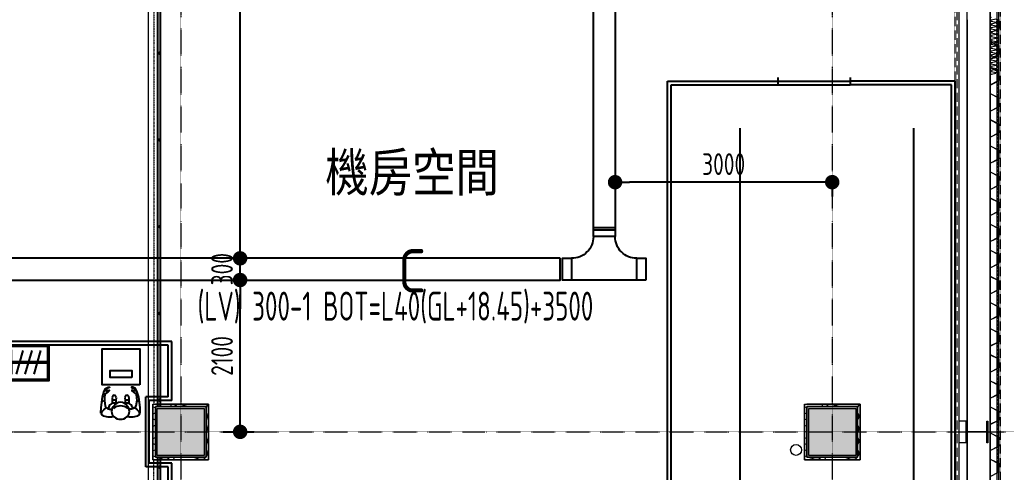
# Model space of a CAD drawing. Extents: x -32000 to 416743, y -254124 to 144214.
# Drawn here: x 250375 to 264005, y 14441 to 20700 of the extents above; entities that cross this region are included whole.
import ezdxf
from ezdxf.enums import TextEntityAlignment as Align

# ---------------------------------------------------------------- set-up
doc = ezdxf.new("R2010")
doc.units = 0
doc.header["$LTSCALE"] = 10
for name, pattern in [('H12PL4$0$JJP_三點線', [0.9, 0.3, -0.15, 0, -0.15, 0, -0.15, 0, -0.15]), ('H12PL4$0$JJP_虛線(退縮線、投影線、地下室範圍、非屬本工程、圖面分區)', [0.45, 0.3, -0.15]), ('H12PL4$0$TAI_虛線', [5.644, 2.822, -2.822]), ('XFDP30$0$HIDDEN2', [0.1875, 0.125, -0.0625]), ('XFM7P40ICA$0$H12PL4$0$CENTERK00', [0.0355, 0.025, -0.0035, 0.0035, -0.0035]), ('XFM7P40ICA$0$H12PL4$0$JJP_三點線', [0.9, 0.3, -0.15, 0, -0.15, 0, -0.15, 0, -0.15]), ('XFM7P40ICA$0$H12PL4$0$JJP_虛線(退縮線、投影線、地下室範圍、非屬本工程、圖面分區)', [0.45, 0.3, -0.15])]:
    doc.linetypes.add(name, pattern=pattern)
for name, color, linetype in [('H12PL4$0$A-WALL-EX', 252, 'Continuous'), ('H12PL4$0$A-WALL-IN', 252, 'Continuous'), ('H12PL4$0$A-WALL-IN.200K拆除', 252, 'Continuous'), ('H12PL4$0$A-ZONE.200K拆除', 252, 'Continuous'), ('H12PL4$0$S-COL', 252, 'Continuous'), ('H12PL4$0$S-GRID', 252, 'Continuous'), ('H12PL4$0$S-SLAB-SHOW', 252, 'Continuous'), ('X-F-L40-E-CT-LV$0$E-CBL-DIM', 250, 'Continuous'), ('X-F-L40-E-CT-LV$0$E-CBL-EQPM', 230, 'Continuous'), ('X-F-L40-E-CT-LV$0$E-CBL-TXT', 250, 'Continuous'), ('X-F2-L30-FS-PIPE$0$F-SK-LINE3', 100, 'Continuous'), ('XFDP30$0$A-W-P1S (50K)', 2, 'Continuous'), ('XFDP30$0$A-W-P1S (8K)', 2, 'Continuous'), ('XFDP30$0$B-BM (8K)', 2, 'Continuous'), ('XFDP30$0$B-Eq pattern (Belong to quotation)', 2, 'Continuous'), ('XFDP30$0$MDT-3-MF-4 (8K)', 8, 'Continuous'), ('XFM7P40ICA$0$H12PL4$0$A-CLNG', 252, 'Continuous'), ('XFM7P40ICA$0$H12PL4$0$A-WALL-EX', 252, 'Continuous'), ('XFM7P40ICA$0$H12PL4$0$A-WALL-IN', 252, 'Continuous'), ('XFM7P40ICA$0$H12PL4$0$Hattch', 252, 'Continuous'), ('XFM7P40ICA$0$H12PL4$0$L40_19_DRAN', 252, 'Continuous'), ('XFM7P40ICA$0$H12PL4$0$L40_19_GW', 252, 'Continuous'), ('XFM7P40ICA$0$H12PL4$0$L40_19_SIAGE1', 252, 'Continuous'), ('XFM7P40ICA$0$H12PL4$0$L40_19_SIAGE2', 252, 'Continuous'), ('XFM7P40ICA$0$H12PL4$0$L40_19_SIAGE3', 252, 'Continuous'), ('XFM7P40ICA$0$H12PL4$0$L40_19_STEEL2', 252, 'Continuous'), ('XFM7P40ICA$0$H12PL4$0$L40_19_SUGATA3', 252, 'Continuous'), ('XFM7P40ICA$0$H12PL4$0$S-COL', 252, 'Continuous'), ('XFM7P40ICA$0$H12PL4$0$S-GRID', 252, 'Continuous')]:
    doc.layers.add(name, color=color, linetype=linetype)
doc.styles.add('H12PL4$0$Standard', font='isocp.shx', dxfattribs={"bigfont": 'chineset.shx'})
doc.styles.add('X-F-L40-E-CT-LV$0$aa-txt', font='isocp.shx', dxfattribs={"width": 0.8, "bigfont": 'china.shx'})
doc.styles.add('XFDP30$0$AA-TXT', font='isocp.shx', dxfattribs={"width": 0.8, "bigfont": 'china.shx'})
doc.dimstyles.new('X-F-L40-E-CT-LV$0$2000-dim', dxfattribs={"dimscale": 2000, "dimtxt": 0.15, "dimasz": 0.1, "dimexe": 0.1, "dimexo": 0.1, "dimgap": 0.05, "dimtad": 1, "dimdec": 0, "dimzin": 0, "dimdsep": 46, "dimtxsty": 'X-F-L40-E-CT-LV$0$aa-txt', "dimblk": 'X-F-L40-E-CT-LV$0$_Dot', "dimcen": 2, "dimclrd": 256, "dimclre": 256, "dimclrt": 3, "dimadec": 0, "dimazin": 0, "dimtfac": 1, "dimtdec": 0, "dimtix": 1, "dimtmove": 2, "dimatfit": 3, "dimfxl": 0.1, "dimtvp": 1, "dimtolj": 1, "dimtzin": 0, "dimarcsym": 0})

# ---------------------------------------------------------------- blocks, each defined once
blk = doc.blocks.new('H12PL4')
at = {"layer": 'H12PL4$0$A-WALL-EX', "linetype": 'H12PL4$0$JJP_虛線(退縮線、投影線、地下室範圍、非屬本工程、圖面分區)', "lineweight": 0, "flags": 128}
for points in [[(263780, -2650), (263780, 30380)], [(263319.5, 29919.5), (263319.5, -2069.5)]]:
    blk.add_lwpolyline(points, dxfattribs=at)
at = {"layer": 'H12PL4$0$A-WALL-EX', "lineweight": 0, "flags": 128}
for points in [[(263780, 30380), (263780, -2530)], [(263900, -2650), (263900, 30380)]]:
    blk.add_lwpolyline(points, dxfattribs=at)
at = {"layer": 'H12PL4$0$A-WALL-IN', "lineweight": 0, "flags": 128}
for points in [[(263350, 26150), (263350, 9575)], [(263463, -2025), (263463, 26150)], [(252215, 15385), (252250, 15385)], [(252215, 15385), (252215, 14615)], [(252950, 15385), (252250, 15385)], [(252985, 15385), (252950, 15385)], [(252985, 14650), (252985, 15385)], [(261215, 15385), (261250, 15385)], [(261215, 15385), (261215, 14615)], [(261950, 15385), (261250, 15385)], [(261985, 15385), (261950, 15385)], [(261985, 14650), (261985, 15385)], [(252215, 14615), (252250, 14615)], [(252250, 14615), (252985, 14615)], [(252985, 14615), (252985, 14650)], [(261215, 14615), (261250, 14615)], [(261250, 14615), (261985, 14615)], [(261985, 14615), (261985, 14650)]]:
    blk.add_lwpolyline(points, dxfattribs=at)
at = {"layer": 'H12PL4$0$A-WALL-IN.200K拆除', "lineweight": 0, "flags": 128}
for points in [[(252325, 22725), (252275, 22725), (252275, 15350), (252325, 15350)], [(252317.5, 22715), (252282.5, 22715), (252282.5, 15360), (252317.5, 15360)], [(252317.5, 22715), (252282.5, 22715), (252282.5, 15360), (252317.5, 15360)], [(252325, 14650), (252275, 14650), (252275, 9575), (252325, 9575)], [(252317.5, 14640), (252282.5, 14640), (252282.5, 9585), (252317.5, 9585)], [(252317.5, 14640), (252282.5, 14640), (252282.5, 9585), (252317.5, 9585)]]:
    blk.add_lwpolyline(points, close=True, dxfattribs=at)
for points in [[(252287.5, 20237.5, 1), (252312.5, 20237.5, 1)], [(252287.5, 19037.5, 1), (252312.5, 19037.5, 1)], [(252287.5, 17837.5, 1), (252312.5, 17837.5, 1)], [(252287.5, 16637.5, 1), (252312.5, 16637.5, 1)], [(252287.5, 15437.5, 1), (252312.5, 15437.5, 1)], [(252287.5, 14512.5, 1), (252312.5, 14512.5, 1)]]:
    blk.add_lwpolyline(points, format="xyb", close=True, dxfattribs=at)
at = {"layer": 'H12PL4$0$S-COL', "lineweight": 0, "flags": 128}
for points in [[(252250, 14650), (252950, 14650), (252950, 15350), (252250, 15350)], [(261250, 14650), (261950, 14650), (261950, 15350), (261250, 15350)]]:
    blk.add_lwpolyline(points, close=True, dxfattribs=at)
at = {"layer": 'H12PL4$0$S-GRID', "linetype": 'H12PL4$0$JJP_三點線', "lineweight": 0}
for p, q in [((252600, 128250), (252600, -28000)), ((261600, 128250), (261600, -28000)), ((-29000, 15000), (289600, 15000))]:
    blk.add_line(p, q, dxfattribs=at)
at = {"layer": 'H12PL4$0$S-SLAB-SHOW', "linetype": 'H12PL4$0$TAI_虛線', "lineweight": 0, "flags": 128}
blk.add_lwpolyline([(263780, 30380), (263780, -2530)], dxfattribs=at)
at = {"layer": 'H12PL4$0$A-ZONE.200K拆除', "style": 'H12PL4$0$Standard'}
for s, p in [('機房空間', (255796.4, 18868.7)), ('C', (255796.4, 17526.8))]:
    blk.add_text(s, height=600, dxfattribs=at).set_placement(p, align=Align.TOP_CENTER)
blk = doc.blocks.new('*U494')
at = {"linetype": 'ByBlock', "lineweight": -2, "ltscale": 0.8}
blk.add_line((-300, -300), (600, -300), dxfattribs=at)
for points in [[(300, 300), (300, 425), (0, 425), (0, 300)], [(-425, -300), (-300, -300), (-300, 0), (-425, 0)], [(600, -300), (725, -300), (725, 0), (600, 0)]]:
    blk.add_lwpolyline(points, close=True, dxfattribs=at)
for points in [[(-300, 0, 0.414214), (0, 300)], [(300, 300, 0.414214), (600, 0)]]:
    blk.add_lwpolyline(points, format="xyb", dxfattribs=at)
blk = doc.blocks.new('X-F-L40-E-CT-LV$0$_Dot')
at = {"color": 0, "linetype": 'ByBlock', "lineweight": -2}
blk.add_line((-0.5, 0), (-1, 0), dxfattribs=at)
at = {"color": 0, "linetype": 'ByBlock', "const_width": 0.5}
blk.add_lwpolyline([(-0.25, 0, 1), (0.25, 0, 1)], format="xyb", close=True, dxfattribs=at)
blk = doc.blocks.new('*D1058')
at = {"layer": 'DEFPOINTS', "color": 0, "transparency": 16777216}
for p in [(258600, 18661), (261600, 18661), (258600, 18453)]:
    blk.add_point(p, dxfattribs=at)
at = {"layer": 'X-F-L40-E-CT-LV$0$E-CBL-DIM', "lineweight": -2, "transparency": 16777216}
for p, q in [((258600, 18461), (258600, 18253)), ((261400, 18453), (258800, 18453)), ((261600, 18461), (261600, 18253))]:
    blk.add_line(p, q, dxfattribs=at)
at = {"layer": 'X-F-L40-E-CT-LV$0$E-CBL-DIM', "lineweight": -2, "transparency": 16777216, "xscale": 200, "yscale": 200, "zscale": 200, "rotation": 180}
blk.add_blockref('X-F-L40-E-CT-LV$0$_Dot', (258600, 18453), dxfattribs=at)
at = {"layer": 'X-F-L40-E-CT-LV$0$E-CBL-DIM', "lineweight": -2, "transparency": 16777216, "xscale": 200, "yscale": 200, "zscale": 200}
blk.add_blockref('X-F-L40-E-CT-LV$0$_Dot', (261600, 18453), dxfattribs=at)
at = {"layer": 'X-F-L40-E-CT-LV$0$E-CBL-DIM', "transparency": 16777216, "insert": (260100, 18703), "char_height": 300, "attachment_point": 5, "style": 'X-F-L40-E-CT-LV$0$aa-txt'}
blk.add_mtext('\\A1;3000', dxfattribs=at)
blk = doc.blocks.new('*D496')
at = {"layer": 'DEFPOINTS', "color": 0, "transparency": 16777216}
for p in [(252985, 17100), (253420, 17100), (252985, 15000)]:
    blk.add_point(p, dxfattribs=at)
at = {"layer": 'X-F-L40-E-CT-LV$0$E-CBL-DIM', "lineweight": -2, "transparency": 16777216}
for p, q in [((253185, 17100), (253620, 17100)), ((253420, 15200), (253420, 16900)), ((253185, 15000), (253620, 15000))]:
    blk.add_line(p, q, dxfattribs=at)
at = {"layer": 'X-F-L40-E-CT-LV$0$E-CBL-DIM', "lineweight": -2, "transparency": 16777216, "xscale": 200, "yscale": 200, "zscale": 200}
for p, rotation in [((253420, 17100), 90), ((253420, 15000), 270)]:
    blk.add_blockref('X-F-L40-E-CT-LV$0$_Dot', p, dxfattribs=dict(at, rotation=rotation))
at = {"layer": 'X-F-L40-E-CT-LV$0$E-CBL-DIM', "transparency": 16777216, "insert": (253170, 16050), "char_height": 300, "attachment_point": 5, "rotation": 90, "style": 'X-F-L40-E-CT-LV$0$aa-txt'}
blk.add_mtext('\\A1;2100', dxfattribs=at)
blk = doc.blocks.new('*D497')
at = {"layer": 'DEFPOINTS', "color": 0, "transparency": 16777216}
for p in [(253420, 17400), (253420, 17400), (252985, 17100)]:
    blk.add_point(p, dxfattribs=at)
at = {"layer": 'X-F-L40-E-CT-LV$0$E-CBL-DIM', "lineweight": -2, "transparency": 16777216}
for p, q in [((253420, 17600), (253420, 17800)), ((253420, 17100), (253420, 17400)), ((253185, 17100), (253620, 17100)), ((253420, 16900), (253420, 16700))]:
    blk.add_line(p, q, dxfattribs=at)
at = {"layer": 'X-F-L40-E-CT-LV$0$E-CBL-DIM', "lineweight": -2, "transparency": 16777216, "xscale": 200, "yscale": 200, "zscale": 200}
for p, rotation in [((253420, 17400), 270), ((253420, 17100), 90)]:
    blk.add_blockref('X-F-L40-E-CT-LV$0$_Dot', p, dxfattribs=dict(at, rotation=rotation))
at = {"layer": 'X-F-L40-E-CT-LV$0$E-CBL-DIM', "transparency": 16777216, "insert": (253170, 17250), "char_height": 300, "attachment_point": 5, "rotation": 90, "style": 'X-F-L40-E-CT-LV$0$aa-txt'}
blk.add_mtext('\\A1;300', dxfattribs=at)
blk = doc.blocks.new('*D489')
at = {"layer": 'DEFPOINTS', "color": 0, "transparency": 16777216}
for p in [(253420, 24900), (253420, 24900), (253420, 17400)]:
    blk.add_point(p, dxfattribs=at)
at = {"layer": 'X-F-L40-E-CT-LV$0$E-CBL-DIM', "lineweight": -2, "transparency": 16777216}
for p, q in [((253220, 24900), (253220, 24900)), ((253420, 17600), (253420, 24700))]:
    blk.add_line(p, q, dxfattribs=at)
at = {"layer": 'X-F-L40-E-CT-LV$0$E-CBL-DIM', "lineweight": -2, "transparency": 16777216, "xscale": 200, "yscale": 200, "zscale": 200}
for p, rotation in [((253420, 24900), 90), ((253420, 17400), 270)]:
    blk.add_blockref('X-F-L40-E-CT-LV$0$_Dot', p, dxfattribs=dict(at, rotation=rotation))
at = {"layer": 'X-F-L40-E-CT-LV$0$E-CBL-DIM', "transparency": 16777216, "insert": (253170, 21150), "char_height": 300, "attachment_point": 5, "rotation": 90, "style": 'X-F-L40-E-CT-LV$0$aa-txt'}
blk.add_mtext('\\A1;7500', dxfattribs=at)
blk = doc.blocks.new('XFDP30$0$~hanger_180x45x190')
for p, q in [((1820, 470), (20, 470)), ((20, 470), (20, 20)), ((74, 417), (169, 88)), ((224, 86), (220, 425)), ((276, 417), (371, 88)), ((406, 417), (501, 88)), ((525, 417), (619, 88)), ((646, 417), (741, 88)), ((823, 86), (819, 425)), ((950, 86), (946, 425)), ((1058, 86), (1053, 425)), ((1188, 86), (1184, 425)), ((1321, 86), (1317, 425)), ((1477, 417), (1382, 88)), ((1598, 417), (1503, 88)), ((1720, 417), (1625, 88)), ((1820, 20), (1820, 470)), ((20, 261), (1820, 261)), ((20, 243), (1820, 243)), ((20, 20), (1820, 20))]:
    blk.add_line(p, q)
blk.add_lwpolyline([(0, 0), (1840, 0), (1840, 490), (0, 490)], close=True)
at = {"color": 1, "style": 'XFDP30$0$AA-TXT', "width": 0.8}
blk.add_text('Hanger: 180 cm x 45 cm x 190 cm', height=18.2, dxfattribs=at).set_placement((40, 38))
blk = doc.blocks.new('XFDP30')
at = {"layer": 'XFDP30$0$A-W-P1S (50K)'}
for p, q in [((260850, 19900), (260850, 19800)), ((261850, 19900), (261850, 19800)), ((259325, 19850), (260850, 19850)), ((259325, 13075), (259325, 19850)), ((259375, 19800), (260850, 19800)), ((259375, 13025), (259375, 19800)), ((263300, 19850), (261850, 19850)), ((263250, 19800), (261850, 19800)), ((263250, -385), (263250, 19800)), ((263300, -385), (263300, 19850))]:
    blk.add_line(p, q, dxfattribs=at)
at = {"layer": 'XFDP30$0$A-W-P1S (50K)', "linetype": 'XFDP30$0$HIDDEN2'}
for p, q in [((260850, 19850), (261850, 19850)), ((260850, 19800), (261850, 19800))]:
    blk.add_line(p, q, dxfattribs=at)
at = {"layer": 'XFDP30$0$A-W-P1S (8K)'}
for p, q in [((252475, 16250), (243350, 16250)), ((252475, 15435), (252475, 16250)), ((252425, 16200), (243400, 16200)), ((252425, 15485), (252425, 16200)), ((252115, 14515), (252115, 15485)), ((252425, 15485), (252115, 15485)), ((252165, 14565), (252165, 15435)), ((252475, 15435), (252165, 15435)), ((252425, 14515), (252115, 14515)), ((252475, 14565), (252165, 14565)), ((252425, 13327), (252425, 14515)), ((252475, 13327), (252475, 14565))]:
    blk.add_line(p, q, dxfattribs=at)
at = {"layer": 'XFDP30$0$B-BM (8K)'}
for points in [[(252033, 15650), (251513, 15650), (251513, 16150), (252033, 16150)], [(251923, 15750), (251623, 15750), (251623, 15850), (251923, 15850)]]:
    blk.add_lwpolyline(points, close=True, dxfattribs=at)
at = {"layer": 'XFDP30$0$MDT-3-MF-4 (8K)'}
for p, q in [((251508, 15418), (251531, 15435)), ((251531, 15435), (251544, 15431)), ((252004, 15435), (251991, 15431)), ((252027, 15418), (252004, 15435)), ((251497, 15259), (251498, 15338)), ((251555, 15356), (251572, 15334)), ((251607, 15346), (251597, 15320)), ((251928, 15346), (251938, 15320)), ((251980, 15356), (251963, 15334)), ((252038, 15259), (252037, 15338))]:
    blk.add_line(p, q, dxfattribs=at)
for points in [[(251498, 15338), (251517, 15482), (251540, 15565), (251562, 15602), (251599, 15616), (251616, 15618), (251616, 15613), (251590, 15606), (251577, 15600), (251567, 15580), (251566, 15568), (251582, 15561), (251597, 15573), (251609, 15577), (251611, 15569), (251590, 15548), (251571, 15534), (251552, 15520), (251545, 15470), (251544, 15432), (251555, 15357)], [(252037, 15338), (252019, 15482), (251995, 15565), (251973, 15602), (251936, 15616), (251919, 15618), (251919, 15613), (251945, 15606), (251958, 15600), (251968, 15580), (251969, 15568), (251953, 15561), (251938, 15573), (251926, 15577), (251924, 15569), (251945, 15548), (251964, 15534), (251983, 15520), (251990, 15470), (251991, 15432), (251980, 15357)], [(251651, 15477), (251653, 15427), (251652, 15394)], [(251707, 15477), (251704, 15427), (251706, 15390)], [(251828, 15477), (251831, 15427), (251829, 15390)], [(251884, 15477), (251882, 15427), (251883, 15394)]]:
    blk.add_lwpolyline(points, dxfattribs=at)
for centre, radius, start, end in [((251685, 15472), 34.4, 99.9771, 170.0229), ((251679, 15408), 32, 36.6769, 143.3231), ((251673, 15472), 34.4, 9.9771, 80.0229), ((251768, 15304), 106, 32.885, 147.115), ((251862, 15472), 34.4, 99.9771, 170.0229), ((251856, 15408), 32, 36.6769, 143.3231), ((251850, 15472), 34.4, 9.9771, 80.0229), ((251674, 15327), 69.9, 63.3387, 164.2389), ((251746, 15284), 102, 131.0438, 228.9562), ((251768, 15199), 160, 52.0287, 127.9713), ((251861, 15327), 69.9, 15.7611, 116.6613), ((251789, 15284), 102, 311.0438, 48.9562), ((251768, 15309), 135, 228.9782, 311.0218)]:
    blk.add_arc(centre, radius, start, end, dxfattribs=at)
at = {"layer": 'XFDP30$0$MDT-3-MF-4 (8K)', "extrusion": (0, 0, -1)}
for centre, major_axis, start_param, end_param in [((251756, 15316), (249, 70), 1.984264, 3.986456), ((251779, 15316), (-249, 70), 2.296729, 4.298921)]:
    blk.add_ellipse(centre, major_axis=major_axis, ratio=0.35182, start_param=start_param, end_param=end_param, dxfattribs=at)
at = {"layer": 'XFDP30$0$MDT-3-MF-4 (8K)'}
for points in [[(251572, 15334), (251603, 15318), (251654, 15317)], [(251963, 15334), (251932, 15318), (251881, 15317)]]:
    blk.add_spline(points, degree=3, dxfattribs=at)
at = {"layer": 'XFDP30$0$B-Eq pattern (Belong to quotation)'}
blk.add_blockref('XFDP30$0$~hanger_180x45x190', (248943, 15710), dxfattribs=at)
blk = doc.blocks.new('XFM7P40ICA$0$H12PL4')
at = {"layer": 'XFM7P40ICA$0$H12PL4$0$Hattch', "linetype": 'Continuous', "lineweight": 0}
for points in [[(252250, 14650), (252950, 14650), (252950, 15350), (252250, 15350)], [(261250, 14650), (261950, 14650), (261950, 15350), (261250, 15350)]]:
    blk.add_hatch(color=256, dxfattribs=at).paths.add_polyline_path(points)
at = {"layer": 'XFM7P40ICA$0$H12PL4$0$A-CLNG', "lineweight": 0, "flags": 128}
blk.add_lwpolyline([(243300, 26150), (250225, 26150), (250225, 22725), (252150, 22725), (252150, 9575), (245975, 9575), (245975, 12725), (243300, 12725)], close=True, dxfattribs=at)
at = {"layer": 'XFM7P40ICA$0$H12PL4$0$A-WALL-EX', "linetype": 'XFM7P40ICA$0$H12PL4$0$JJP_虛線(退縮線、投影線、地下室範圍、非屬本工程、圖面分區)', "lineweight": 0, "flags": 128}
for points in [[(263925, -2657.9), (263925, 30525)], [(263780, -2650), (263780, 30380)], [(263295, 29895), (263295, -2027.9)], [(263319.5, 29919.5), (263319.5, -2069.5)]]:
    blk.add_lwpolyline(points, dxfattribs=at)
at = {"layer": 'XFM7P40ICA$0$H12PL4$0$A-WALL-EX', "lineweight": 0, "flags": 128}
for points in [[(263780, 30380), (263780, -2530)], [(263900, -2650), (263900, 30380)], [(263350, 26150), (263350, 9575)], [(263463, -2025), (263463, 26150)]]:
    blk.add_lwpolyline(points, dxfattribs=at)
at = {"layer": 'XFM7P40ICA$0$H12PL4$0$A-WALL-IN', "lineweight": 0, "flags": 128}
for points in [[(252215, 15385), (252250, 15385)], [(252215, 15385), (252215, 14615)], [(252950, 15385), (252250, 15385)], [(252985, 15385), (252950, 15385)], [(252985, 14650), (252985, 15385)], [(261215, 15385), (261250, 15385)], [(261215, 15385), (261215, 14615)], [(261950, 15385), (261250, 15385)], [(261985, 15385), (261950, 15385)], [(261985, 14650), (261985, 15385)], [(252215, 14615), (252250, 14615)], [(252250, 14615), (252985, 14615)], [(252985, 14615), (252985, 14650)], [(261215, 14615), (261250, 14615)], [(261250, 14615), (261985, 14615)], [(261985, 14615), (261985, 14650)]]:
    blk.add_lwpolyline(points, dxfattribs=at)
at = {"layer": 'XFM7P40ICA$0$H12PL4$0$Hattch', "lineweight": 0}
for p, q in [((263898.3, 20580.2), (263898.3, 20701.9)), ((263900, 20702.9), (263900, 20579.2)), ((263780, 20520), (263898.3, 20579.2)), ((263780, 20400), (263780, 20520)), ((263781.7, 20519), (263900, 20578.1)), ((263781.7, 20401.1), (263781.7, 20519)), ((263780, 20400), (263898.3, 20340.9)), ((263781.7, 20401.1), (263900, 20341.9)), ((263898.3, 20219.2), (263898.3, 20340.9)), ((263900, 20341.9), (263900, 20218.1)), ((263780, 20159), (263898.3, 20218.1)), ((263781.7, 20157.9), (263900, 20217.1)), ((263780, 20039), (263780, 20159)), ((263780, 20039), (263898.3, 19979.8)), ((263781.7, 20040), (263781.7, 20157.9)), ((263781.7, 20040), (263900, 19980.9)), ((263898.3, 19858.1), (263898.3, 19979.8)), ((263900, 19980.9), (263900, 19857.1)), ((263780, 19797.9), (263898.3, 19857.1)), ((263780, 19677.9), (263780, 19797.9)), ((263781.7, 19796.9), (263900, 19856.1)), ((263781.7, 19679), (263781.7, 19796.9)), ((263780, 19677.9), (263898.3, 19618.8)), ((263781.7, 19679), (263900, 19619.8)), ((263780, 19436.9), (263898.3, 19496.1)), ((263781.7, 19435.9), (263900, 19495)), ((263898.3, 19497.1), (263898.3, 19618.8)), ((263900, 19619.8), (263900, 19496.1)), ((263780, 19316.9), (263780, 19436.9)), ((263781.7, 19317.9), (263781.7, 19435.9)), ((263780, 19316.9), (263898.3, 19257.7)), ((263781.7, 19317.9), (263900, 19258.8)), ((263898.3, 19136.1), (263898.3, 19257.7)), ((263900, 19258.8), (263900, 19135)), ((263780, 19075.9), (263898.3, 19135)), ((263781.7, 19074.8), (263900, 19134)), ((263780, 18955.9), (263780, 19075.9)), ((263780, 18955.9), (263898.3, 18896.7)), ((263781.7, 18956.9), (263781.7, 19074.8)), ((263781.7, 18956.9), (263900, 18897.7)), ((263898.3, 18775), (263898.3, 18896.7)), ((263900, 18897.7), (263900, 18774)), ((263780, 18714.8), (263898.3, 18774)), ((263780, 18594.8), (263780, 18714.8)), ((263781.7, 18713.8), (263900, 18773)), ((263781.7, 18595.9), (263781.7, 18713.8)), ((263780, 18594.8), (263898.3, 18535.7)), ((263781.7, 18595.9), (263900, 18536.7)), ((263900, 18536.7), (263900, 18413)), ((263780, 18353.8), (263898.3, 18413)), ((263781.7, 18352.8), (263900, 18411.9)), ((263898.3, 18414), (263898.3, 18535.7)), ((263780, 18233.8), (263780, 18353.8)), ((263781.7, 18234.8), (263781.7, 18352.8)), ((263780, 18233.8), (263898.3, 18174.6)), ((263781.7, 18234.8), (263900, 18175.7)), ((263898.3, 18053), (263898.3, 18174.6)), ((263900, 18175.7), (263900, 18051.9)), ((263780, 17992.8), (263898.3, 18051.9)), ((263780, 17872.8), (263780, 17992.8)), ((263781.7, 17991.7), (263900, 18050.9)), ((263781.7, 17873.8), (263781.7, 17991.7)), ((263780, 17872.8), (263898.3, 17813.6)), ((263781.7, 17873.8), (263900, 17814.6)), ((263898.3, 17691.9), (263898.3, 17813.6)), ((263900, 17814.6), (263900, 17690.9)), ((263780, 17631.7), (263898.3, 17690.9)), ((263780, 17511.7), (263780, 17631.7)), ((263781.7, 17630.7), (263900, 17689.8)), ((263781.7, 17512.8), (263781.7, 17630.7)), ((263780, 17511.7), (263898.3, 17452.6)), ((263781.7, 17512.8), (263900, 17453.6)), ((263898.3, 17330.9), (263898.3, 17452.6)), ((263900, 17453.6), (263900, 17329.8)), ((263780, 17270.7), (263898.3, 17329.8)), ((263781.7, 17269.6), (263900, 17328.8)), ((263780, 17150.7), (263780, 17270.7)), ((263781.7, 17151.7), (263781.7, 17269.6)), ((263780, 17150.7), (263898.3, 17091.5)), ((263781.7, 17151.7), (263900, 17092.6)), ((263898.3, 16969.8), (263898.3, 17091.5)), ((263900, 17092.6), (263900, 16968.8)), ((263780, 16909.6), (263898.3, 16968.8)), ((263780, 16789.6), (263780, 16909.6)), ((263781.7, 16908.6), (263900, 16967.8)), ((263781.7, 16790.7), (263781.7, 16908.6)), ((263780, 16789.6), (263898.3, 16730.5)), ((263781.7, 16790.7), (263900, 16731.5)), ((263898.3, 16608.8), (263898.3, 16730.5)), ((263900, 16731.5), (263900, 16607.8)), ((263780, 16548.6), (263898.3, 16607.8)), ((263780, 16428.6), (263780, 16548.6)), ((263781.7, 16547.6), (263900, 16606.7)), ((263781.7, 16429.6), (263781.7, 16547.6)), ((263780, 16428.6), (263898.3, 16369.4)), ((263781.7, 16429.6), (263900, 16370.5)), ((263898.3, 16247.8), (263898.3, 16369.4)), ((263900, 16370.5), (263900, 16246.7)), ((263780, 16187.6), (263898.3, 16246.7)), ((263781.7, 16186.5), (263900, 16245.7)), ((263780, 16067.6), (263780, 16187.6)), ((263781.7, 16068.6), (263781.7, 16186.5)), ((263780, 16067.6), (263898.3, 16008.4)), ((263781.7, 16068.6), (263900, 16009.4)), ((263898.3, 15886.7), (263898.3, 16008.4)), ((263900, 16009.4), (263900, 15885.7)), ((263780, 15826.5), (263898.3, 15885.7)), ((263780, 15706.5), (263780, 15826.5)), ((263781.7, 15825.5), (263900, 15884.6)), ((263781.7, 15707.6), (263781.7, 15825.5)), ((263780, 15706.5), (263898.3, 15647.4)), ((263781.7, 15707.6), (263900, 15648.4)), ((263898.3, 15525.7), (263898.3, 15647.4)), ((263900, 15648.4), (263900, 15524.6)), ((263780, 15465.5), (263898.3, 15524.6)), ((263780, 15345.5), (263780, 15465.5)), ((263781.7, 15464.4), (263900, 15523.6)), ((263781.7, 15346.5), (263781.7, 15464.4)), ((252215, 15348), (252250, 15337.2)), ((252460.3, 15350), (252465.7, 15364.7)), ((252465.7, 15364.7), (252468, 15384.2)), ((252468, 15384.2), (252467.9, 15385)), ((252519.9, 15354.3), (252517, 15350)), ((252534.2, 15367.8), (252519.9, 15354.3)), ((252551.2, 15377.5), (252534.2, 15367.8)), ((252570.1, 15383), (252551.2, 15377.5)), ((252589.7, 15384.1), (252570.1, 15383)), ((252578.5, 15385), (252589.7, 15384.4)), ((252589.7, 15384.4), (252592.9, 15385)), ((252609, 15380.5), (252589.7, 15384.1)), ((252609, 15380.5), (252708.3, 15350)), ((252950, 15332.7), (252959, 15346.3)), ((252959, 15252.2), (252950, 15265.8)), ((252959, 15346.3), (252960.3, 15350)), ((252960.3, 15350), (252965.7, 15364.7)), ((252965.7, 15364.7), (252965.8, 15365.8)), ((252965.8, 15365.8), (252968, 15384.2)), ((252968, 15384.2), (252967.9, 15385)), ((261215, 15348), (261250, 15337.2)), ((261460.3, 15350), (261465.7, 15364.7)), ((261465.7, 15364.7), (261468, 15384.2)), ((261468, 15384.2), (261467.9, 15385)), ((261519.9, 15354.3), (261517, 15350)), ((261534.2, 15367.8), (261519.9, 15354.3)), ((261551.2, 15377.5), (261534.2, 15367.8)), ((261570.1, 15383), (261551.2, 15377.5)), ((261589.7, 15384.1), (261570.1, 15383)), ((261578.5, 15385), (261589.7, 15384.4)), ((261589.7, 15384.4), (261592.9, 15385)), ((261609, 15380.5), (261589.7, 15384.1)), ((261609, 15380.5), (261708.3, 15350)), ((261950, 15332.7), (261959, 15346.3)), ((261959, 15252.2), (261950, 15265.8)), ((261959, 15346.3), (261960.3, 15350)), ((261960.3, 15350), (261965.7, 15364.7)), ((261965.7, 15364.7), (261965.8, 15365.8)), ((261965.8, 15365.8), (261968, 15384.2)), ((261968, 15384.2), (261967.9, 15385)), ((263780, 15345.5), (263898.3, 15286.3)), ((263781.7, 15346.5), (263900, 15287.4)), ((263898.3, 15164.6), (263898.3, 15286.3)), ((263900, 15287.4), (263900, 15163.6)), ((252215, 15250.5), (252250, 15261.3)), ((252215, 15178), (252250, 15167.2)), ((252950, 15162.7), (252959, 15176.3)), ((252965.7, 15233.7), (252959, 15252.2)), ((252959, 15176.3), (252965.7, 15194.7)), ((252968, 15214.2), (252965.7, 15233.7)), ((252965.7, 15194.7), (252968, 15214.2)), ((261215, 15250.5), (261250, 15261.3)), ((261215, 15178), (261250, 15167.2)), ((261950, 15162.7), (261959, 15176.3)), ((261965.7, 15233.7), (261959, 15252.2)), ((261959, 15176.3), (261965.7, 15194.7)), ((261968, 15214.2), (261965.7, 15233.7)), ((261965.7, 15194.7), (261968, 15214.2)), ((263780, 15104.4), (263898.3, 15163.6)), ((263781.7, 15103.4), (263900, 15162.6)), ((252215, 15080.5), (252250, 15091.3)), ((252215, 15008), (252250, 14997.2)), ((252959, 15082.2), (252950, 15095.8)), ((252950, 14992.7), (252959, 15006.3)), ((252965.7, 15063.7), (252959, 15082.2)), ((252959, 15006.3), (252965.7, 15024.7)), ((252968, 15044.2), (252965.7, 15063.7)), ((252965.7, 15024.7), (252968, 15044.2)), ((261215, 15080.5), (261250, 15091.3)), ((261215, 15008), (261250, 14997.2)), ((261959, 15082.2), (261950, 15095.8)), ((261950, 14992.7), (261959, 15006.3)), ((261965.7, 15063.7), (261959, 15082.2)), ((261959, 15006.3), (261965.7, 15024.7)), ((261968, 15044.2), (261965.7, 15063.7)), ((261965.7, 15024.7), (261968, 15044.2)), ((263780, 14984.4), (263780, 15104.4)), ((263781.7, 14985.5), (263781.7, 15103.4)), ((252215, 14910.5), (252250, 14921.3)), ((252959, 14912.2), (252950, 14925.8)), ((252965.7, 14893.7), (252959, 14912.2)), ((252968, 14874.2), (252965.7, 14893.7)), ((252965.7, 14854.7), (252968, 14874.2)), ((261215, 14910.5), (261250, 14921.3)), ((261959, 14912.2), (261950, 14925.8)), ((261965.7, 14893.7), (261959, 14912.2)), ((261968, 14874.2), (261965.7, 14893.7)), ((261965.7, 14854.7), (261968, 14874.2)), ((263780, 14984.4), (263898.3, 14925.3)), ((263781.7, 14985.5), (263900, 14926.3)), ((263898.3, 14803.6), (263898.3, 14925.3)), ((263900, 14926.3), (263900, 14802.6)), ((252215, 14838), (252250, 14827.2)), ((252215, 14740.5), (252250, 14751.3)), ((252950, 14822.7), (252959, 14836.3)), ((252959, 14742.2), (252950, 14755.8)), ((252959, 14836.3), (252965.7, 14854.7)), ((252965.7, 14723.7), (252959, 14742.2)), ((252968, 14704.2), (252965.7, 14723.7)), ((261215, 14838), (261250, 14827.2)), ((261215, 14740.5), (261250, 14751.3)), ((261950, 14822.7), (261959, 14836.3)), ((261959, 14742.2), (261950, 14755.8)), ((261959, 14836.3), (261965.7, 14854.7)), ((261965.7, 14723.7), (261959, 14742.2)), ((261968, 14704.2), (261965.7, 14723.7)), ((263780, 14743.4), (263898.3, 14802.6)), ((263780, 14623.4), (263780, 14743.4)), ((263781.7, 14742.4), (263900, 14801.5)), ((263781.7, 14624.4), (263781.7, 14742.4)), ((252215, 14668), (252250, 14657.2)), ((252273.5, 14650), (252359, 14623.7)), ((252359, 14623.7), (252378.3, 14620.2)), ((252378.3, 14618.3), (252360.3, 14615)), ((252378.3, 14620.2), (252397.9, 14621.2)), ((252397.9, 14617.3), (252378.3, 14618.3)), ((252397.9, 14621.2), (252416.8, 14626.7)), ((252405.7, 14615), (252397.9, 14617.3)), ((252416.8, 14626.7), (252433.8, 14636.5)), ((252433.8, 14636.5), (252448.1, 14649.9)), ((252448.1, 14649.9), (252448.2, 14650)), ((252502.3, 14639.5), (252500, 14620)), ((252500, 14618.5), (252500.4, 14615)), ((252506.1, 14650), (252502.3, 14639.5)), ((252773.5, 14650), (252859, 14623.7)), ((252859, 14623.7), (252878.3, 14620.2)), ((252878.3, 14618.3), (252860.3, 14615)), ((252878.3, 14620.2), (252897.9, 14621.2)), ((252897.9, 14617.3), (252878.3, 14618.3)), ((252897.9, 14621.2), (252916.8, 14626.7)), ((252905.7, 14615), (252897.9, 14617.3)), ((252916.8, 14626.7), (252933.8, 14636.5)), ((252933.8, 14636.5), (252948.1, 14649.9)), ((252948.1, 14649.9), (252948.2, 14650)), ((252950, 14652.7), (252959, 14666.3)), ((252959, 14666.3), (252965.7, 14684.7)), ((252965.7, 14684.7), (252968, 14704.2)), ((261215, 14668), (261250, 14657.2)), ((261273.5, 14650), (261359, 14623.7)), ((261359, 14623.7), (261378.3, 14620.2)), ((261378.3, 14618.3), (261360.3, 14615)), ((261378.3, 14620.2), (261397.9, 14621.2)), ((261397.9, 14617.3), (261378.3, 14618.3)), ((261397.9, 14621.2), (261416.8, 14626.7)), ((261405.7, 14615), (261397.9, 14617.3)), ((261416.8, 14626.7), (261433.8, 14636.5)), ((261433.8, 14636.5), (261448.1, 14649.9)), ((261448.1, 14649.9), (261448.2, 14650)), ((261502.3, 14639.5), (261500, 14620)), ((261500, 14618.5), (261500.4, 14615)), ((261506.1, 14650), (261502.3, 14639.5)), ((261773.5, 14650), (261859, 14623.7)), ((261859, 14623.7), (261878.3, 14620.2)), ((261878.3, 14618.3), (261860.3, 14615)), ((261878.3, 14620.2), (261897.9, 14621.2)), ((261897.9, 14617.3), (261878.3, 14618.3)), ((261897.9, 14621.2), (261916.8, 14626.7)), ((261905.7, 14615), (261897.9, 14617.3)), ((261916.8, 14626.7), (261933.8, 14636.5)), ((261933.8, 14636.5), (261948.1, 14649.9)), ((261948.1, 14649.9), (261948.2, 14650)), ((261950, 14652.7), (261959, 14666.3)), ((261959, 14666.3), (261965.7, 14684.7)), ((261965.7, 14684.7), (261968, 14704.2)), ((263780, 14623.4), (263898.3, 14564.3)), ((263781.7, 14624.4), (263900, 14565.3)), ((263898.3, 14442.6), (263898.3, 14564.3)), ((263900, 14565.3), (263900, 14441.5)), ((263780, 14382.4), (263898.3, 14441.5))]:
    blk.add_line(p, q, dxfattribs=at)
at = {"layer": 'XFM7P40ICA$0$H12PL4$0$L40_19_DRAN', "lineweight": 0}
blk.add_circle((261100, 14750), 75, dxfattribs=at)
at = {"layer": 'XFM7P40ICA$0$H12PL4$0$L40_19_GW', "lineweight": 0, "flags": 128}
blk.add_lwpolyline([(263859.9, 19958), (263801.1, 19943.6, -1), (263801.1, 19984.8), (263859.9, 19970.4, 1), (263859.9, 20011.6), (263801.1, 19997.2, -1), (263801.1, 20038.4), (263859.9, 20024, 1), (263859.9, 20065.2), (263801.1, 20050.8, -1), (263801.1, 20092), (263859.9, 20077.6, 1), (263859.9, 20118.8), (263801.1, 20104.4, -1), (263801.1, 20145.6), (263859.9, 20131.2, 1), (263859.9, 20172.4), (263801.1, 20158, -1), (263801.1, 20199.2), (263859.9, 20184.8, 1), (263859.9, 20226), (263801.1, 20211.6, -1), (263801.1, 20252.8), (263859.9, 20238.4, 1), (263859.9, 20279.6), (263801.1, 20265.2, -1), (263801.1, 20306.4), (263859.9, 20292, 1), (263859.9, 20333.2), (263801.1, 20318.8, -1), (263801.1, 20360), (263859.9, 20345.6, 1), (263859.9, 20386.8), (263801.1, 20372.4, -1), (263801.1, 20413.6), (263859.9, 20399.2, 1), (263859.9, 20440.4), (263801.1, 20426, -1), (263801.1, 20467.2), (263859.9, 20452.8, 1), (263859.9, 20494), (263801.1, 20479.6, -1), (263801.1, 20520.8), (263859.9, 20506.4, 1), (263859.9, 20547.6), (263801.1, 20533.2, -1), (263801.1, 20574.4), (263859.9, 20560, 1), (263859.9, 20601.2), (263801.1, 20586.8, -1), (263801.1, 20628), (263859.9, 20613.6, 1), (263859.9, 20654.8), (263801.1, 20640.4, -1), (263801.1, 20681.6), (263859.9, 20667.2, 1), (263859.9, 20708.4), (263801.1, 20694, -1), (263801.1, 20735.2)], format="xyb", dxfattribs=at)
at = {"layer": 'XFM7P40ICA$0$H12PL4$0$L40_19_SIAGE1', "lineweight": 0}
blk.add_line((263350, 26150), (263350, 9575), dxfattribs=at)
at = {"layer": 'XFM7P40ICA$0$H12PL4$0$L40_19_SIAGE2', "lineweight": 0, "flags": 128}
blk.add_lwpolyline([(263885.5, 14435.2), (263885.5, 14460), (263900, 14460), (263900, 14484.8), (263885.5, 14484.8), (263885.5, 14509.6), (263900, 14509.6), (263900, 14534.4), (263885.5, 14534.4), (263885.5, 14559.2), (263900, 14559.2), (263900, 14584), (263885.5, 14584), (263885.5, 14608.8), (263900, 14608.8), (263900, 14633.6), (263885.5, 14633.6), (263885.5, 14658.4), (263900, 14658.4), (263900, 14683.2), (263885.5, 14683.2), (263885.5, 14708), (263900, 14708), (263900, 14732.8), (263885.5, 14732.8), (263885.5, 14757.6), (263900, 14757.6), (263900, 14782.4), (263885.5, 14782.4), (263885.5, 14807.2), (263900, 14807.2), (263900, 14832), (263885.5, 14832), (263885.5, 14856.8), (263900, 14856.8), (263900, 14881.6), (263885.5, 14881.6), (263885.5, 14906.4), (263900, 14906.4), (263900, 14931.2), (263885.5, 14931.2), (263885.5, 14956), (263900, 14956), (263900, 14980.8), (263885.5, 14980.8), (263885.5, 15005.6), (263900, 15005.6), (263900, 15030.4), (263885.5, 15030.4), (263885.5, 15055.2), (263900, 15055.2), (263900, 15080), (263885.5, 15080), (263885.5, 15104.8), (263900, 15104.8), (263900, 15129.6), (263885.5, 15129.6), (263885.5, 15154.4), (263900, 15154.4), (263900, 15179.2), (263885.5, 15179.2), (263885.5, 15204), (263900, 15204), (263900, 15228.8), (263885.5, 15228.8), (263885.5, 15253.6), (263900, 15253.6), (263900, 15278.4), (263885.5, 15278.4), (263885.5, 15303.2), (263900, 15303.2), (263900, 15328), (263885.5, 15328), (263885.5, 15352.8), (263900, 15352.8), (263900, 15377.6), (263885.5, 15377.6), (263885.5, 15402.4), (263900, 15402.4), (263900, 15427.2), (263885.5, 15427.2), (263885.5, 15452), (263900, 15452), (263900, 15476.8), (263885.5, 15476.8), (263885.5, 15501.6), (263900, 15501.6), (263900, 15526.4), (263885.5, 15526.4), (263885.5, 15551.2), (263900, 15551.2), (263900, 15576), (263885.5, 15576), (263885.5, 15600.8), (263900, 15600.8), (263900, 15625.6), (263885.5, 15625.6), (263885.5, 15650.4), (263900, 15650.4), (263900, 15675.2), (263885.5, 15675.2), (263885.5, 15700), (263900, 15700), (263900, 15723.2), (263885.5, 15723.2), (263885.5, 15748), (263900, 15748), (263900, 15772.8), (263885.5, 15772.8), (263885.5, 15797.6), (263900, 15797.6), (263900, 15822.4), (263885.5, 15822.4), (263885.5, 15847.2), (263900, 15847.2), (263900, 15872), (263885.5, 15872), (263885.5, 15896.8), (263900, 15896.8), (263900, 15921.6), (263885.5, 15921.6), (263885.5, 15946.4), (263900, 15946.4), (263900, 15971.2), (263885.5, 15971.2), (263885.5, 15996), (263900, 15996), (263900, 16020.8), (263885.5, 16020.8), (263885.5, 16045.6), (263900, 16045.6), (263900, 16070.4), (263885.5, 16070.4), (263885.5, 16095.2), (263900, 16095.2), (263900, 16120), (263885.5, 16120), (263885.5, 16144.8), (263900, 16144.8), (263900, 16169.6), (263885.5, 16169.6), (263885.5, 16194.4), (263900, 16194.4), (263900, 16219.2), (263885.5, 16219.2), (263885.5, 16244), (263900, 16244), (263900, 16268.8), (263885.5, 16268.8), (263885.5, 16293.6), (263900, 16293.6), (263900, 16318.4), (263885.5, 16318.4), (263885.5, 16343.2), (263900, 16343.2), (263900, 16368), (263885.5, 16368), (263885.5, 16392.8), (263900, 16392.8), (263900, 16417.6), (263885.5, 16417.6), (263885.5, 16442.4), (263900, 16442.4), (263900, 16467.2), (263885.5, 16467.2), (263885.5, 16492), (263900, 16492), (263900, 16516.8), (263885.5, 16516.8), (263885.5, 16541.6), (263900, 16541.6), (263900, 16566.4), (263885.5, 16566.4), (263885.5, 16591.2), (263900, 16591.2), (263900, 16616), (263885.5, 16616), (263885.5, 16640.8), (263900, 16640.8), (263900, 16665.6), (263885.5, 16665.6), (263885.5, 16690.4), (263900, 16690.4), (263900, 16715.2), (263885.5, 16715.2), (263885.5, 16740), (263900, 16740), (263900, 16764.8), (263885.5, 16764.8), (263885.5, 16789.6), (263900, 16789.6), (263900, 16814.4), (263885.5, 16814.4), (263885.5, 16839.2), (263900, 16839.2), (263900, 16864), (263885.5, 16864), (263885.5, 16888.8), (263900, 16888.8), (263900, 16913.6), (263885.5, 16913.6), (263885.5, 16938.4), (263900, 16938.4), (263900, 16963.2), (263885.5, 16963.2), (263885.5, 16988), (263900, 16988), (263900, 17012.8), (263885.5, 17012.8), (263885.5, 17037.6), (263900, 17037.6), (263900, 17062.4), (263885.5, 17062.4), (263885.5, 17087.2), (263900, 17087.2), (263900, 17112), (263885.5, 17112), (263885.5, 17136.8), (263900, 17136.8), (263900, 17161.6), (263885.5, 17161.6), (263885.5, 17186.4), (263900, 17186.4), (263900, 17211.2), (263885.5, 17211.2), (263885.5, 17236), (263900, 17236), (263900, 17260.8), (263885.5, 17260.8), (263885.5, 17285.6), (263900, 17285.6), (263900, 17310.4), (263885.5, 17310.4), (263885.5, 17335.2), (263900, 17335.2), (263900, 17360), (263885.5, 17360), (263885.5, 17384.8), (263900, 17384.8), (263900, 17409.6), (263885.5, 17409.6), (263885.5, 17434.4), (263900, 17434.4), (263900, 17459.2), (263885.5, 17459.2), (263885.5, 17484), (263900, 17484), (263900, 17508.8), (263885.5, 17508.8), (263885.5, 17533.6), (263900, 17533.6), (263900, 17558.4), (263885.5, 17558.4), (263885.5, 17583.2), (263900, 17583.2), (263900, 17608), (263885.5, 17608), (263885.5, 17632.8), (263900, 17632.8), (263900, 17657.6), (263885.5, 17657.6), (263885.5, 17682.4), (263900, 17682.4), (263900, 17707.2), (263885.5, 17707.2), (263885.5, 17732), (263900, 17732), (263900, 17756.8), (263885.5, 17756.8), (263885.5, 17781.6), (263900, 17781.6), (263900, 17806.4), (263885.5, 17806.4), (263885.5, 17831.2), (263900, 17831.2), (263900, 17856), (263885.5, 17856), (263885.5, 17880.8), (263900, 17880.8), (263900, 17905.6), (263885.5, 17905.6), (263885.5, 17930.4), (263900, 17930.4), (263900, 17955.2), (263885.5, 17955.2), (263885.5, 17980), (263900, 17980), (263900, 18004.8), (263885.5, 18004.8), (263885.5, 18029.6), (263900, 18029.6), (263900, 18054.4), (263885.5, 18054.4), (263885.5, 18079.2), (263900, 18079.2), (263900, 18104), (263885.5, 18104), (263885.5, 18128.8), (263900, 18128.8), (263900, 18153.6), (263885.5, 18153.6), (263885.5, 18178.4), (263900, 18178.4), (263900, 18203.2), (263885.5, 18203.2), (263885.5, 18228), (263900, 18228), (263900, 18252.8), (263885.5, 18252.8), (263885.5, 18277.6), (263900, 18277.6), (263900, 18302.4), (263885.5, 18302.4), (263885.5, 18327.2), (263900, 18327.2), (263900, 18352), (263885.5, 18352), (263885.5, 18376.8), (263900, 18376.8), (263900, 18401.6), (263885.5, 18401.6), (263885.5, 18426.4), (263900, 18426.4), (263900, 18451.2), (263885.5, 18451.2), (263885.5, 18476), (263900, 18476), (263900, 18500.8), (263885.5, 18500.8), (263885.5, 18525.6), (263900, 18525.6), (263900, 18550.4), (263885.5, 18550.4), (263885.5, 18575.2), (263900, 18575.2), (263900, 18600), (263885.5, 18600), (263885.5, 18624.8), (263900, 18624.8), (263900, 18649.6), (263885.5, 18649.6), (263885.5, 18674.4), (263900, 18674.4), (263900, 18699.2), (263885.5, 18699.2), (263885.5, 18724), (263900, 18724), (263900, 18748.8), (263885.5, 18748.8), (263885.5, 18773.6), (263900, 18773.6), (263900, 18798.4), (263885.5, 18798.4), (263885.5, 18823.2), (263900, 18823.2), (263900, 18848), (263885.5, 18848), (263885.5, 18872.8), (263900, 18872.8), (263900, 18897.6), (263885.5, 18897.6), (263885.5, 18922.4), (263900, 18922.4), (263900, 18947.2), (263885.5, 18947.2), (263885.5, 18972), (263900, 18972), (263900, 18996.8), (263885.5, 18996.8), (263885.5, 19021.6), (263900, 19021.6), (263900, 19046.4), (263885.5, 19046.4), (263885.5, 19071.2), (263900, 19071.2), (263900, 19096), (263885.5, 19096), (263885.5, 19120.8), (263900, 19120.8), (263900, 19145.6), (263885.5, 19145.6), (263885.5, 19170.4), (263900, 19170.4), (263900, 19195.2), (263885.5, 19195.2), (263885.5, 19220), (263900, 19220), (263900, 19244.8), (263885.5, 19244.8), (263885.5, 19269.6), (263900, 19269.6), (263900, 19294.4), (263885.5, 19294.4), (263885.5, 19319.2), (263900, 19319.2), (263900, 19344), (263885.5, 19344), (263885.5, 19368.8), (263900, 19368.8), (263900, 19393.6), (263885.5, 19393.6), (263885.5, 19418.4), (263900, 19418.4), (263900, 19443.2), (263885.5, 19443.2), (263885.5, 19468), (263900, 19468), (263900, 19492.8), (263885.5, 19492.8), (263885.5, 19517.6), (263900, 19517.6), (263900, 19542.4), (263885.5, 19542.4), (263885.5, 19567.2), (263900, 19567.2), (263900, 19592), (263885.5, 19592), (263885.5, 19616.8), (263900, 19616.8), (263900, 19641.6), (263885.5, 19641.6), (263885.5, 19666.4), (263900, 19666.4), (263900, 19691.2), (263885.5, 19691.2), (263885.5, 19716), (263900, 19716), (263900, 19740.8), (263885.5, 19740.8), (263885.5, 19765.6), (263900, 19765.6), (263900, 19790.4), (263885.5, 19790.4), (263885.5, 19815.2), (263900, 19815.2), (263900, 19840), (263885.5, 19840), (263885.5, 19864.8), (263900, 19864.8), (263900, 19889.6), (263885.5, 19889.6), (263885.5, 19914.4), (263900, 19914.4), (263900, 19939.2), (263885.5, 19939.2), (263885.5, 19964), (263900, 19964), (263900, 19988.8), (263885.5, 19988.8), (263885.5, 20013.6), (263900, 20013.6), (263900, 20038.4), (263885.5, 20038.4), (263885.5, 20063.2), (263900, 20063.2), (263900, 20088), (263885.5, 20088), (263885.5, 20112.8), (263900, 20112.8), (263900, 20137.6), (263885.5, 20137.6), (263885.5, 20162.4), (263900, 20162.4), (263900, 20187.2), (263885.5, 20187.2), (263885.5, 20212), (263900, 20212), (263900, 20236.8), (263885.5, 20236.8), (263885.5, 20261.6), (263900, 20261.6), (263900, 20286.4), (263885.5, 20286.4), (263885.5, 20311.2), (263900, 20311.2), (263900, 20336), (263885.5, 20336), (263885.5, 20360.8), (263900, 20360.8), (263900, 20385.6), (263885.5, 20385.6), (263885.5, 20410.4), (263900, 20410.4), (263900, 20435.2), (263885.5, 20435.2), (263885.5, 20460), (263900, 20460), (263900, 20484.8), (263885.5, 20484.8), (263885.5, 20509.6), (263900, 20509.6), (263900, 20534.4), (263885.5, 20534.4), (263885.5, 20559.2), (263900, 20559.2), (263900, 20584), (263885.5, 20584), (263885.5, 20608.8), (263900, 20608.8), (263900, 20633.6), (263885.5, 20633.6), (263885.5, 20658.4), (263900, 20658.4), (263900, 20683.2), (263885.5, 20683.2), (263885.5, 20708)], dxfattribs=at)
at = {"layer": 'XFM7P40ICA$0$H12PL4$0$L40_19_SIAGE3', "lineweight": 0}
for p, q in [((263880.5, -2630.5), (263880.5, 30480.5)), ((263780.5, -2530.5), (263780.5, 30380.5)), ((263462.5, 20700), (263462.5, 15150)), ((263462.5, 15150), (263350, 15150)), ((263462.5, 14850), (263350, 14850)), ((263462.5, 14850), (263462.5, 10150))]:
    blk.add_line(p, q, dxfattribs=at)
at = {"layer": 'XFM7P40ICA$0$H12PL4$0$L40_19_SIAGE3', "lineweight": 0, "flags": 128}
for points in [[(252215, 14615), (252215, 15385), (252985, 15385), (252985, 14615)], [(261215, 14615), (261215, 15385), (261985, 15385), (261985, 14615)]]:
    blk.add_lwpolyline(points, close=True, dxfattribs=at)
at = {"layer": 'XFM7P40ICA$0$H12PL4$0$L40_19_STEEL2', "linetype": 'XFM7P40ICA$0$H12PL4$0$CENTERK00', "lineweight": 0}
for p, q in [((252227.3, 22725), (252227.3, 15385)), ((252227.3, 9575), (252227.3, 14615))]:
    blk.add_line(p, q, dxfattribs=at)
at = {"layer": 'XFM7P40ICA$0$H12PL4$0$L40_19_STEEL2', "lineweight": 0, "flags": 128}
for points in [[(252250, 14650), (252250, 15350), (252950, 15350), (252950, 14650)], [(252275, 14675), (252275, 15325), (252925, 15325), (252925, 14675)], [(261250, 14650), (261250, 15350), (261950, 15350), (261950, 14650)], [(261275, 14675), (261275, 15325), (261925, 15325), (261925, 14675)]]:
    blk.add_lwpolyline(points, close=True, dxfattribs=at)
blk.add_lwpolyline([(263750, 15150), (263750, 14850), (263735, 14850), (263735, 14982, 0.4142136), (263722, 14995), (263478, 14995, 0.4142136), (263465, 14982), (263465, 14850), (263450, 14850), (263450, 15150), (263465, 15150), (263465, 15018, 0.4142136), (263478, 15005), (263722, 15005, 0.4142136), (263735, 15018), (263735, 15150)], format="xyb", close=True, dxfattribs=at)
at = {"layer": 'XFM7P40ICA$0$H12PL4$0$L40_19_SUGATA3', "lineweight": 0}
blk.add_line((252150, 22725), (252150, 9575), dxfattribs=at)
at = {"layer": 'XFM7P40ICA$0$H12PL4$0$S-COL', "lineweight": 0, "flags": 128}
for points in [[(252250, 14650), (252950, 14650), (252950, 15350), (252250, 15350)], [(261250, 14650), (261950, 14650), (261950, 15350), (261250, 15350)]]:
    blk.add_lwpolyline(points, close=True, dxfattribs=at)
at = {"layer": 'XFM7P40ICA$0$H12PL4$0$S-GRID', "linetype": 'XFM7P40ICA$0$H12PL4$0$JJP_三點線', "lineweight": 0}
for p, q in [((252600, 128250), (252600, -28000)), ((261600, 128250), (261600, -28000)), ((-29000, 15000), (289600, 15000))]:
    blk.add_line(p, q, dxfattribs=at)
blk = doc.blocks.new('XFM7P40ICA')
blk.add_blockref('XFM7P40ICA$0$H12PL4', (0, 0))
blk = doc.blocks.new('X-F2-L30-FS-PIPE')
at = {"layer": 'X-F2-L30-FS-PIPE$0$F-SK-LINE3'}
for p, q in [((260325, 19200), (260325, 4284)), ((262725, 19200), (262725, 4284))]:
    blk.add_line(p, q, dxfattribs=at)
blk = doc.blocks.new('X-F-L40-E-CT-LV')
at = {"layer": 'X-F-L40-E-CT-LV$0$E-CBL-EQPM'}
for points in [[(258300, 23791.272), (258600, 23791.272), (258600, 17791.272), (258300, 17791.272)], [(257840.5, 17400), (243900, 17400), (243900, 17100), (257840.5, 17100)]]:
    blk.add_lwpolyline(points, close=True, dxfattribs=at)
at = {"layer": 'X-F-L40-E-CT-LV$0$E-CBL-EQPM', "xscale": -1}
blk.add_blockref('*U494', (258600, 17400), dxfattribs=at)
at = {"layer": 'X-F-L40-E-CT-LV$0$E-CBL-TXT', "style": 'X-F-L40-E-CT-LV$0$aa-txt', "width": 0.7}
blk.add_text('(LV) 300-1 BOT=L40(GL+18.45)+3500', height=400, dxfattribs=at).set_placement((252831.252, 16738.664), align=Align.MIDDLE_LEFT)
at = {"layer": 'X-F-L40-E-CT-LV$0$E-CBL-DIM'}
for base, p1, p2, picture, middle in [((253420.39, 24900), (253420.39, 17400), (253420.39, 24900), '*D489', (253170.39, 21150)), ((253420.39, 17400), (252985, 17100), (253420.39, 17400), '*D497', (253170.39, 17250)), ((253420.39, 17100), (252985, 15000), (252985, 17100), '*D496', (253170.36, 16050))]:
    dim = blk.add_linear_dim(base=base, p1=p1, p2=p2, angle=90, dimstyle='X-F-L40-E-CT-LV$0$2000-dim', override={"dimclrt": 256}, dxfattribs=at)
    dim.commit()
    dim.dimension.update_dxf_attribs({"geometry": picture, "text_midpoint": middle})
dim = blk.add_linear_dim(base=(258600, 18453.386), p1=(261600, 18660.792), p2=(258600, 18660.792), dimstyle='X-F-L40-E-CT-LV$0$2000-dim', override={"dimclrt": 256}, dxfattribs=at)
dim.commit()
dim.dimension.update_dxf_attribs({"geometry": '*D1058', "text_midpoint": (260100, 18703.386)})

msp = doc.modelspace()

# ---------------------------------------------------------------- block references
for name in ['H12PL4', 'XFM7P40ICA', 'XFDP30', 'X-F2-L30-FS-PIPE', 'X-F-L40-E-CT-LV', 'X-F-L40-E-CT-LV']:
    msp.add_blockref(name, (0, 0))

doc.saveas('drawing.dxf')
